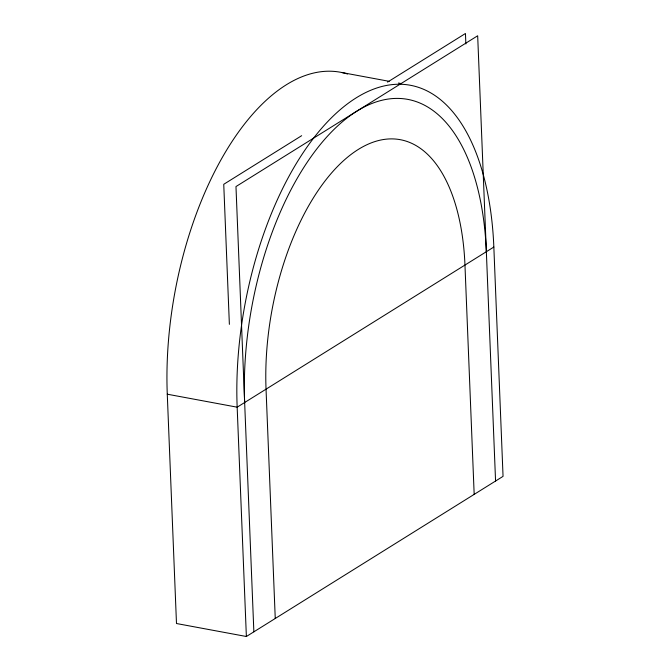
<?xml version="1.0" encoding="UTF-8"?>
<svg xmlns="http://www.w3.org/2000/svg" width="670" height="670" viewBox="0 0 670 670"><rect width="100%" height="100%" fill="white"/><g stroke="black" fill="none" stroke-linecap="round" stroke-linejoin="round"><path stroke-width="1" d="M301.659 135.692L223.747 184.3L229.375 324.355M387.536 82.109L465.449 33.5L465.868 43.952M493.84 247.046L237.163 407.184L167.274 394.203L176.486 623.519L246.376 636.5L503.053 476.362L493.84 247.046A245.999 122.635 -79.5 0 0 356.289 97.795A245.999 122.635 -79.5 0 0 237.163 407.184L246.376 636.5M341.926 72.544L389.203 81.33M398.449 83.046L401.531 83.616M495.566 481.035L477.677 35.77L235.974 186.57L253.863 631.827M474.176 494.376L464.963 265.06A190.648 95.04 -79.5 0 0 358.366 149.393A190.648 95.04 -79.5 0 0 266.04 389.17L275.253 618.485M244.651 402.511A231.644 115.483 -79.5 0 1 356.825 111.17A231.644 115.483 -79.5 0 1 486.353 251.711M167.274 394.203A245.999 122.635 -79.5 0 1 347.529 74.002"/></g></svg>
